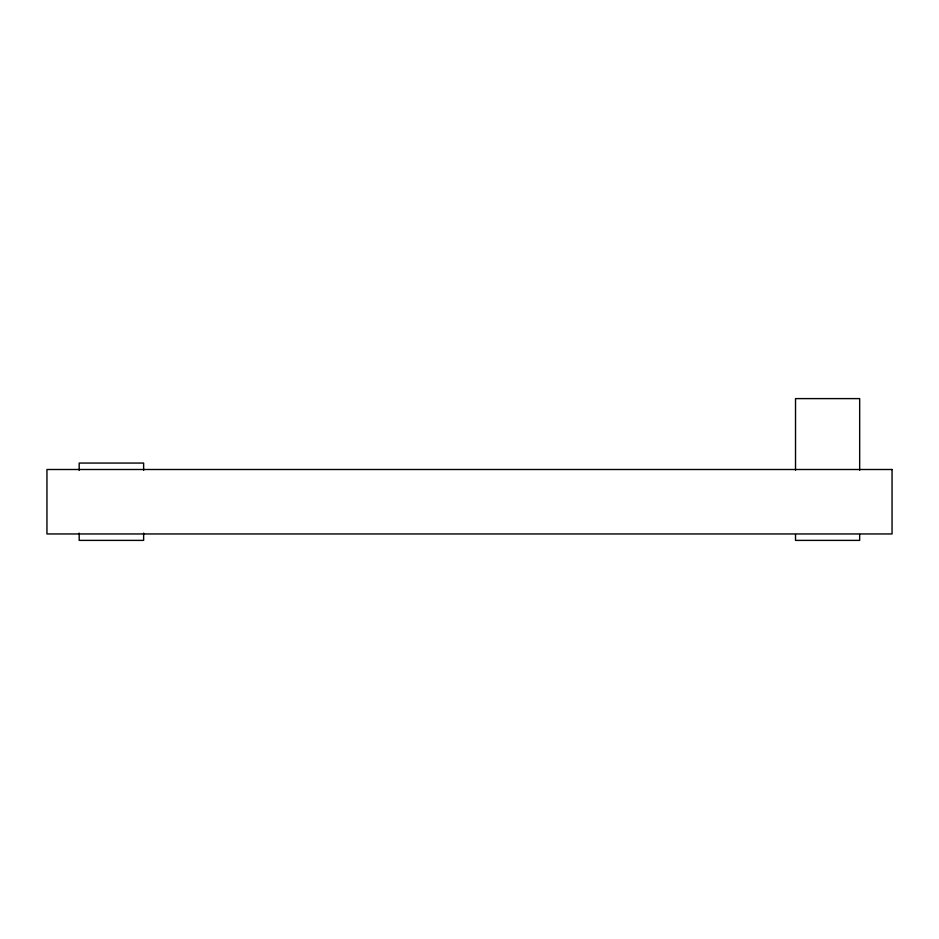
<?xml version="1.0" encoding="UTF-8"?>
<svg xmlns="http://www.w3.org/2000/svg" width="939" height="939" viewBox="0 0 939 939"><rect width="100%" height="100%" fill="white"/><g stroke="black" fill="none" stroke-linecap="round" stroke-linejoin="round"><path stroke-width="1.41" d="M859.666 470.228L859.666 398.606L795.521 398.606L795.521 470.228M859.666 534.549L859.666 540.394L795.521 540.394L795.521 534.549M143.632 470.357L143.632 463.056L79.181 463.056L79.181 470.357M143.632 533.106L143.632 540.394L79.181 540.394L79.181 533.106M892.05 469.5L46.95 469.5L46.95 533.951L892.05 533.951L892.05 469.5"/></g></svg>
